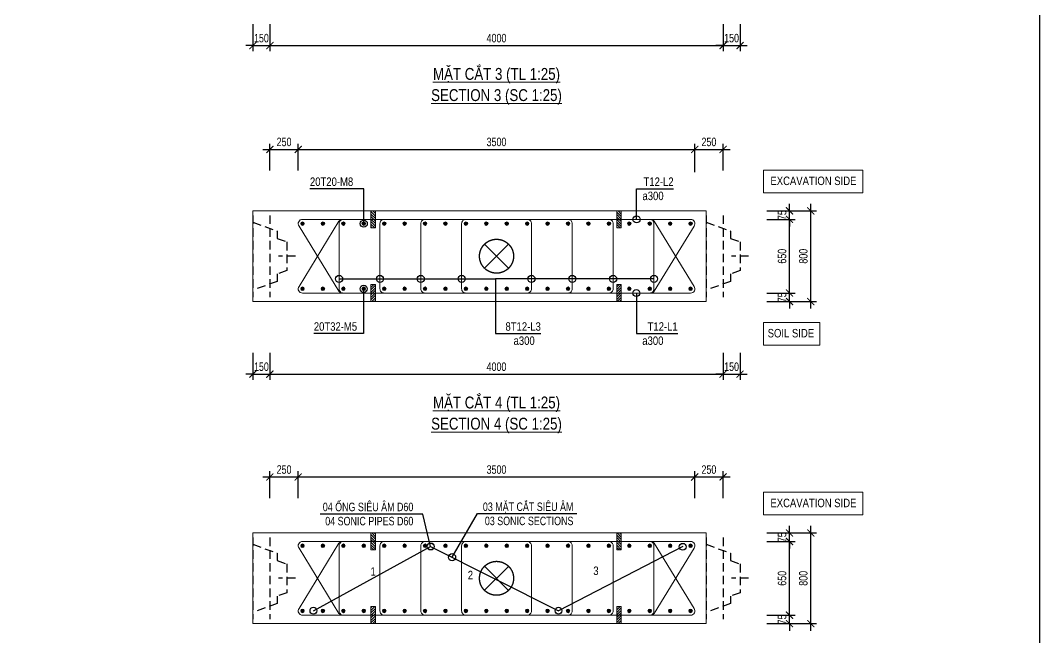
# Model space of a CAD drawing. Header units: millimetres. Extents: x 2746337 to 7547699, y -363432 to 15720.
# Drawn here: x 3213907 to 3249893, y -148092 to -126311 of the extents above; entities that cross this region are included whole.
import ezdxf
from ezdxf.enums import TextEntityAlignment as Align

# ---------------------------------------------------------------- set-up
doc = ezdxf.new("R2010")
doc.units = ezdxf.units.MM
doc.header["$LTSCALE"] = 1200
doc.header["$PDMODE"] = 3
doc.linetypes.add('CENTER', pattern=[2, 1.25, -0.25, 0.25, -0.25])
doc.linetypes.add('HIDDEN', pattern=[0.375, 0.25, -0.125])
for name, color, linetype, lineweight in [('5', 5, 'Continuous', 13), ('BOUND', 3, 'Continuous', 20), ('CWS', 8, 'HIDDEN', 9), ('ENOTE', 2, 'Continuous', 15), ('GRID', 74, 'CENTER', 15), ('K-THUOC', 1, 'Continuous', 18), ('LEADER', 8, 'Continuous', 9), ('MCT', 6, 'Continuous', 20), ('PIPE60', 1, 'Continuous', 25), ('TEXTEN', 3, 'Continuous', 13), ('TEXTMA', 2, 'Continuous', 13), ('TEXTVN', 2, 'Continuous', 20), ('TIE', 4, 'Continuous', 13)]:
    doc.layers.add(name, color=color, linetype=linetype, lineweight=lineweight)
for name, color, linetype in [('CDC.04.HIDDEN', 8, 'HIDDEN'), ('MCSA', 5, 'HIDDEN'), ('MIE', 5, 'HIDDEN')]:
    doc.layers.add(name, color=color, linetype=linetype)
doc.styles.add('DB_Arial', font='arial.ttf', dxfattribs={"width": 0.8})
doc.styles.add('SMTEXT', font='arial.ttf', dxfattribs={"width": 0.75})
doc.dimstyles.new('BSV25', dxfattribs={"dimtxt": 300, "dimasz": 250, "dimexe": 200, "dimexo": 0, "dimgap": 108, "dimtad": 1, "dimdec": 0, "dimlfac": 0.25, "dimdsep": 46, "dimtxsty": 'SMTEXT', "dimblk": 'ARCHTICK', "dimcen": 100, "dimdle": 250, "dimclrd": 256, "dimclre": 256, "dimclrt": 2, "dimadec": 0, "dimazin": 0, "dimtfac": 1, "dimtdec": 0, "dimtix": 1, "dimtmove": 2, "dimatfit": 3, "dimfxl": 800, "dimfxlon": 1, "dimtolj": 1, "dimtzin": 0, "dimarcsym": 0})

# ---------------------------------------------------------------- blocks, each defined once
blk = doc.blocks.new('_ArchTick')
at = {"color": 0, "linetype": 'ByBlock', "const_width": 0.15}
blk.add_lwpolyline([(-0.5, -0.5), (0.5, 0.5)], dxfattribs=at)
blk = doc.blocks.new('*D2034')
at = {"layer": 'Defpoints', "color": 0, "transparency": 16777216}
for p in [(3222117, -126449), (3222717, -126449), (3222717, -127199)]:
    blk.add_point(p, dxfattribs=at)
at = {"layer": 'K-THUOC', "lineweight": -2, "transparency": 16777216}
for p, q in [((3222117, -126449), (3222117, -127399)), ((3222717, -126449), (3222717, -127399)), ((3222117, -127199), (3221867, -127199)), ((3222117, -127199), (3222717, -127199)), ((3222717, -127199), (3222967, -127199))]:
    blk.add_line(p, q, dxfattribs=at)
at = {"layer": 'K-THUOC', "lineweight": -2, "transparency": 16777216, "xscale": 250, "yscale": 250, "zscale": 250}
blk.add_blockref('_ArchTick', (3222117, -127199), dxfattribs=at)
at = {"layer": 'K-THUOC', "lineweight": -2, "transparency": 16777216, "xscale": 250, "yscale": 250, "zscale": 250, "rotation": 180}
blk.add_blockref('_ArchTick', (3222717, -127199), dxfattribs=at)
at = {"layer": 'K-THUOC', "color": 2, "transparency": 16777216, "insert": (3222417, -126938), "char_height": 300, "attachment_point": 5, "style": 'SMTEXT'}
blk.add_mtext('\\A1;150', dxfattribs=at)
blk = doc.blocks.new('*D2035')
at = {"layer": 'Defpoints', "color": 0, "transparency": 16777216}
for p in [(3238717, -126449), (3239317, -126449), (3239317, -127199)]:
    blk.add_point(p, dxfattribs=at)
at = {"layer": 'K-THUOC', "lineweight": -2, "transparency": 16777216}
for p, q in [((3238717, -126449), (3238717, -127399)), ((3239317, -126449), (3239317, -127399)), ((3238717, -127199), (3238467, -127199)), ((3238717, -127199), (3239317, -127199)), ((3239317, -127199), (3239567, -127199))]:
    blk.add_line(p, q, dxfattribs=at)
at = {"layer": 'K-THUOC', "lineweight": -2, "transparency": 16777216, "xscale": 250, "yscale": 250, "zscale": 250}
blk.add_blockref('_ArchTick', (3238717, -127199), dxfattribs=at)
at = {"layer": 'K-THUOC', "lineweight": -2, "transparency": 16777216, "xscale": 250, "yscale": 250, "zscale": 250, "rotation": 180}
blk.add_blockref('_ArchTick', (3239317, -127199), dxfattribs=at)
at = {"layer": 'K-THUOC', "color": 2, "transparency": 16777216, "insert": (3239017, -126938), "char_height": 300, "attachment_point": 5, "style": 'SMTEXT'}
blk.add_mtext('\\A1;150', dxfattribs=at)
blk = doc.blocks.new('*D2038')
at = {"layer": 'Defpoints', "color": 0, "transparency": 16777216}
for p in [(3222717, -126449), (3238717, -126449), (3238717, -127199)]:
    blk.add_point(p, dxfattribs=at)
at = {"layer": 'K-THUOC', "lineweight": -2, "transparency": 16777216}
for p, q in [((3222717, -126449), (3222717, -127399)), ((3238717, -126449), (3238717, -127399)), ((3222467, -127199), (3238967, -127199))]:
    blk.add_line(p, q, dxfattribs=at)
at = {"layer": 'K-THUOC', "lineweight": -2, "transparency": 16777216, "xscale": 250, "yscale": 250, "zscale": 250, "rotation": 180}
blk.add_blockref('_ArchTick', (3222717, -127199), dxfattribs=at)
at = {"layer": 'K-THUOC', "lineweight": -2, "transparency": 16777216, "xscale": 250, "yscale": 250, "zscale": 250}
blk.add_blockref('_ArchTick', (3238717, -127199), dxfattribs=at)
at = {"layer": 'K-THUOC', "color": 2, "transparency": 16777216, "insert": (3230717, -126938), "char_height": 300, "attachment_point": 5, "style": 'SMTEXT'}
blk.add_mtext('\\A1;4000', dxfattribs=at)
blk = doc.blocks.new('cws800')
at = {"layer": 'CDC.04.HIDDEN'}
for p, q in [((-600, 1440), (-600, -1440)), ((0, 1440), (0, -1440))]:
    blk.add_line(p, q, dxfattribs=at)
for points in [[(0, 1200), (-860, 888), (-860, 627), (-1200, 507), (-1200, -507), (-860, -627), (-860, -888), (0, -1200)], [(-1500, 0), (-900, 0)]]:
    blk.add_lwpolyline(points, dxfattribs=at)
blk = doc.blocks.new('*D2040')
at = {"layer": 'Defpoints', "color": 0, "transparency": 16777216}
for p in [(3240313, -133033), (3241813, -133033), (3240313, -136233)]:
    blk.add_point(p, dxfattribs=at)
at = {"layer": 'K-THUOC', "lineweight": -2, "transparency": 16777216}
for p, q in [((3241813, -136483), (3241813, -132783)), ((3241013, -133033), (3242013, -133033)), ((3241013, -136233), (3242013, -136233))]:
    blk.add_line(p, q, dxfattribs=at)
at = {"layer": 'K-THUOC', "lineweight": -2, "transparency": 16777216, "xscale": 250, "yscale": 250, "zscale": 250}
for p, rotation in [((3241813, -133033), 90), ((3241813, -136233), 270)]:
    blk.add_blockref('_ArchTick', p, dxfattribs=dict(at, rotation=rotation))
at = {"layer": 'K-THUOC', "color": 2, "transparency": 16777216, "insert": (3241551, -134633), "char_height": 300, "attachment_point": 5, "rotation": 90, "style": 'SMTEXT'}
blk.add_mtext('\\A1;800', dxfattribs=at)
blk = doc.blocks.new('*D2041')
at = {"layer": 'Defpoints', "color": 0, "transparency": 16777216}
for p in [(3240313, -135933), (3241063, -135933), (3239955, -136233)]:
    blk.add_point(p, dxfattribs=at)
at = {"layer": 'K-THUOC', "lineweight": -2, "transparency": 16777216}
for p, q in [((3240313, -135933), (3241263, -135933)), ((3241063, -135933), (3241063, -135683)), ((3241063, -136233), (3241063, -135933)), ((3240263, -136233), (3241263, -136233)), ((3241063, -136233), (3241063, -136483))]:
    blk.add_line(p, q, dxfattribs=at)
at = {"layer": 'K-THUOC', "lineweight": -2, "transparency": 16777216, "xscale": 250, "yscale": 250, "zscale": 250}
for p, rotation in [((3241063, -135933), 270), ((3241063, -136233), 90)]:
    blk.add_blockref('_ArchTick', p, dxfattribs=dict(at, rotation=rotation))
at = {"layer": 'K-THUOC', "color": 2, "transparency": 16777216, "insert": (3240802, -136083), "char_height": 300, "attachment_point": 5, "rotation": 90, "style": 'SMTEXT'}
blk.add_mtext('\\A1;75', dxfattribs=at)
blk = doc.blocks.new('*D2042')
at = {"layer": 'Defpoints', "color": 0, "transparency": 16777216}
for p in [(3239955, -133333), (3241063, -133333), (3239955, -135933)]:
    blk.add_point(p, dxfattribs=at)
at = {"layer": 'K-THUOC', "lineweight": -2, "transparency": 16777216}
for p, q in [((3241063, -136183), (3241063, -133083)), ((3240263, -133333), (3241263, -133333)), ((3240263, -135933), (3241263, -135933))]:
    blk.add_line(p, q, dxfattribs=at)
at = {"layer": 'K-THUOC', "lineweight": -2, "transparency": 16777216, "xscale": 250, "yscale": 250, "zscale": 250}
for p, rotation in [((3241063, -133333), 90), ((3241063, -135933), 270)]:
    blk.add_blockref('_ArchTick', p, dxfattribs=dict(at, rotation=rotation))
at = {"layer": 'K-THUOC', "color": 2, "transparency": 16777216, "insert": (3240801, -134633), "char_height": 300, "attachment_point": 5, "rotation": 90, "style": 'SMTEXT'}
blk.add_mtext('\\A1;650', dxfattribs=at)
blk = doc.blocks.new('*D2043')
at = {"layer": 'Defpoints', "color": 0, "transparency": 16777216}
for p in [(3239955, -133033), (3241063, -133033), (3239955, -133333)]:
    blk.add_point(p, dxfattribs=at)
at = {"layer": 'K-THUOC', "lineweight": -2, "transparency": 16777216}
for p, q in [((3241063, -133033), (3241063, -132783)), ((3240263, -133033), (3241263, -133033)), ((3241063, -133333), (3241063, -133033)), ((3240263, -133333), (3241263, -133333)), ((3241063, -133333), (3241063, -133583))]:
    blk.add_line(p, q, dxfattribs=at)
at = {"layer": 'K-THUOC', "lineweight": -2, "transparency": 16777216, "xscale": 250, "yscale": 250, "zscale": 250}
for p, rotation in [((3241063, -133033), 270), ((3241063, -133333), 90)]:
    blk.add_blockref('_ArchTick', p, dxfattribs=dict(at, rotation=rotation))
at = {"layer": 'K-THUOC', "color": 2, "transparency": 16777216, "insert": (3240802, -133183), "char_height": 300, "attachment_point": 5, "rotation": 90, "style": 'SMTEXT'}
blk.add_mtext('\\A1;75', dxfattribs=at)
blk = doc.blocks.new('*D2044')
at = {"layer": 'Defpoints', "color": 0, "transparency": 16777216}
for p in [(3222117, -138045), (3222717, -138045), (3222717, -138795)]:
    blk.add_point(p, dxfattribs=at)
at = {"layer": 'K-THUOC', "lineweight": -2, "transparency": 16777216}
for p, q in [((3222117, -138045), (3222117, -138995)), ((3222717, -138045), (3222717, -138995)), ((3222117, -138795), (3221867, -138795)), ((3222117, -138795), (3222717, -138795)), ((3222717, -138795), (3222967, -138795))]:
    blk.add_line(p, q, dxfattribs=at)
at = {"layer": 'K-THUOC', "lineweight": -2, "transparency": 16777216, "xscale": 250, "yscale": 250, "zscale": 250}
blk.add_blockref('_ArchTick', (3222117, -138795), dxfattribs=at)
at = {"layer": 'K-THUOC', "lineweight": -2, "transparency": 16777216, "xscale": 250, "yscale": 250, "zscale": 250, "rotation": 180}
blk.add_blockref('_ArchTick', (3222717, -138795), dxfattribs=at)
at = {"layer": 'K-THUOC', "color": 2, "transparency": 16777216, "insert": (3222417, -138534), "char_height": 300, "attachment_point": 5, "style": 'SMTEXT'}
blk.add_mtext('\\A1;150', dxfattribs=at)
blk = doc.blocks.new('*D2045')
at = {"layer": 'Defpoints', "color": 0, "transparency": 16777216}
for p in [(3238717, -138045), (3239317, -138045), (3239317, -138795)]:
    blk.add_point(p, dxfattribs=at)
at = {"layer": 'K-THUOC', "lineweight": -2, "transparency": 16777216}
for p, q in [((3238717, -138045), (3238717, -138995)), ((3239317, -138045), (3239317, -138995)), ((3238717, -138795), (3238467, -138795)), ((3238717, -138795), (3239317, -138795)), ((3239317, -138795), (3239567, -138795))]:
    blk.add_line(p, q, dxfattribs=at)
at = {"layer": 'K-THUOC', "lineweight": -2, "transparency": 16777216, "xscale": 250, "yscale": 250, "zscale": 250}
blk.add_blockref('_ArchTick', (3238717, -138795), dxfattribs=at)
at = {"layer": 'K-THUOC', "lineweight": -2, "transparency": 16777216, "xscale": 250, "yscale": 250, "zscale": 250, "rotation": 180}
blk.add_blockref('_ArchTick', (3239317, -138795), dxfattribs=at)
at = {"layer": 'K-THUOC', "color": 2, "transparency": 16777216, "insert": (3239017, -138534), "char_height": 300, "attachment_point": 5, "style": 'SMTEXT'}
blk.add_mtext('\\A1;150', dxfattribs=at)
blk = doc.blocks.new('*D2046')
at = {"layer": 'Defpoints', "color": 0, "transparency": 16777216}
for p in [(3223717, -130862), (3222717, -131612), (3223717, -131612)]:
    blk.add_point(p, dxfattribs=at)
at = {"layer": 'K-THUOC', "lineweight": -2, "transparency": 16777216}
for p, q in [((3222467, -130862), (3223967, -130862)), ((3222717, -131612), (3222717, -130662)), ((3223717, -131612), (3223717, -130662))]:
    blk.add_line(p, q, dxfattribs=at)
at = {"layer": 'K-THUOC', "lineweight": -2, "transparency": 16777216, "xscale": 250, "yscale": 250, "zscale": 250, "rotation": 180}
blk.add_blockref('_ArchTick', (3222717, -130862), dxfattribs=at)
at = {"layer": 'K-THUOC', "lineweight": -2, "transparency": 16777216, "xscale": 250, "yscale": 250, "zscale": 250}
blk.add_blockref('_ArchTick', (3223717, -130862), dxfattribs=at)
at = {"layer": 'K-THUOC', "color": 2, "transparency": 16777216, "insert": (3223217, -130601), "char_height": 300, "attachment_point": 5, "style": 'SMTEXT'}
blk.add_mtext('\\A1;250', dxfattribs=at)
blk = doc.blocks.new('*D2047')
at = {"layer": 'Defpoints', "color": 0, "transparency": 16777216}
for p in [(3237716, -130862), (3223717, -131612), (3237716, -131975)]:
    blk.add_point(p, dxfattribs=at)
at = {"layer": 'K-THUOC', "lineweight": -2, "transparency": 16777216}
for p, q in [((3223467, -130862), (3237966, -130862)), ((3223717, -131612), (3223717, -130662)), ((3237716, -131662), (3237716, -130662))]:
    blk.add_line(p, q, dxfattribs=at)
at = {"layer": 'K-THUOC', "lineweight": -2, "transparency": 16777216, "xscale": 250, "yscale": 250, "zscale": 250, "rotation": 180}
blk.add_blockref('_ArchTick', (3223717, -130862), dxfattribs=at)
at = {"layer": 'K-THUOC', "lineweight": -2, "transparency": 16777216, "xscale": 250, "yscale": 250, "zscale": 250}
blk.add_blockref('_ArchTick', (3237716, -130862), dxfattribs=at)
at = {"layer": 'K-THUOC', "color": 2, "transparency": 16777216, "insert": (3230717, -130601), "char_height": 300, "attachment_point": 5, "style": 'SMTEXT'}
blk.add_mtext('\\A1;3500', dxfattribs=at)
blk = doc.blocks.new('*D2048')
at = {"layer": 'Defpoints', "color": 0, "transparency": 16777216}
for p in [(3222717, -138045), (3238717, -138045), (3238717, -138795)]:
    blk.add_point(p, dxfattribs=at)
at = {"layer": 'K-THUOC', "lineweight": -2, "transparency": 16777216}
for p, q in [((3222717, -138045), (3222717, -138995)), ((3238717, -138045), (3238717, -138995)), ((3222467, -138795), (3238967, -138795))]:
    blk.add_line(p, q, dxfattribs=at)
at = {"layer": 'K-THUOC', "lineweight": -2, "transparency": 16777216, "xscale": 250, "yscale": 250, "zscale": 250, "rotation": 180}
blk.add_blockref('_ArchTick', (3222717, -138795), dxfattribs=at)
at = {"layer": 'K-THUOC', "lineweight": -2, "transparency": 16777216, "xscale": 250, "yscale": 250, "zscale": 250}
blk.add_blockref('_ArchTick', (3238717, -138795), dxfattribs=at)
at = {"layer": 'K-THUOC', "color": 2, "transparency": 16777216, "insert": (3230717, -138534), "char_height": 300, "attachment_point": 5, "style": 'SMTEXT'}
blk.add_mtext('\\A1;4000', dxfattribs=at)
blk = doc.blocks.new('*D2049')
at = {"layer": 'Defpoints', "color": 0, "transparency": 16777216}
for p in [(3238717, -130862), (3237716, -131612), (3238717, -131612)]:
    blk.add_point(p, dxfattribs=at)
at = {"layer": 'K-THUOC', "lineweight": -2, "transparency": 16777216}
for p, q in [((3237466, -130862), (3238967, -130862)), ((3237716, -131612), (3237716, -130662)), ((3238717, -131612), (3238717, -130662))]:
    blk.add_line(p, q, dxfattribs=at)
at = {"layer": 'K-THUOC', "lineweight": -2, "transparency": 16777216, "xscale": 250, "yscale": 250, "zscale": 250, "rotation": 180}
blk.add_blockref('_ArchTick', (3237716, -130862), dxfattribs=at)
at = {"layer": 'K-THUOC', "lineweight": -2, "transparency": 16777216, "xscale": 250, "yscale": 250, "zscale": 250}
blk.add_blockref('_ArchTick', (3238717, -130862), dxfattribs=at)
at = {"layer": 'K-THUOC', "color": 2, "transparency": 16777216, "insert": (3238217, -130601), "char_height": 300, "attachment_point": 5, "style": 'SMTEXT'}
blk.add_mtext('\\A1;250', dxfattribs=at)
blk = doc.blocks.new('mct1')
at = {"lineweight": 9}
h = blk.add_hatch(color=256, dxfattribs=at)
h.dxf.hatch_style = 1
h.paths.add_polyline_path([(-16, 0, 1), (16, 0, 1)])
blk.add_circle((0, 0), 16, dxfattribs=at)
blk = doc.blocks.new('tremie')
at = {"layer": 'MIE', "color": 74, "ltscale": 1000}
for p, q in [((424, -424), (-424, 424)), ((424, 424), (-424, -424))]:
    blk.add_line(p, q, dxfattribs=at)
at = {"layer": 'MIE', "ltscale": 500}
blk.add_circle((0, 0), 600, dxfattribs=at)
blk = doc.blocks.new('sp')
at = {"layer": '5', "lineweight": 20}
h = blk.add_hatch(dxfattribs=at)
h.set_pattern_fill('ANSI31', color=256, scale=500)
h.set_pattern_definition([(45, (0, 0), (-44.194, 44.194), [])])
h.paths.add_polyline_path([(80, 300), (-80, 300), (-80, -300), (80, -300)])
blk.add_lwpolyline([(-80, -300), (80, -300), (80, 300), (-80, 300)], close=True, dxfattribs=at)
blk = doc.blocks.new('*D2059')
at = {"layer": 'Defpoints', "color": 0, "transparency": 16777216}
for p in [(3240313, -144400), (3241813, -144400), (3240313, -147600)]:
    blk.add_point(p, dxfattribs=at)
at = {"layer": 'K-THUOC', "lineweight": -2, "transparency": 16777216}
for p, q in [((3241813, -147850), (3241813, -144150)), ((3241013, -144400), (3242013, -144400)), ((3241013, -147600), (3242013, -147600))]:
    blk.add_line(p, q, dxfattribs=at)
at = {"layer": 'K-THUOC', "lineweight": -2, "transparency": 16777216, "xscale": 250, "yscale": 250, "zscale": 250}
for p, rotation in [((3241813, -144400), 90), ((3241813, -147600), 270)]:
    blk.add_blockref('_ArchTick', p, dxfattribs=dict(at, rotation=rotation))
at = {"layer": 'K-THUOC', "color": 2, "transparency": 16777216, "insert": (3241551, -146000), "char_height": 300, "attachment_point": 5, "rotation": 90, "style": 'SMTEXT'}
blk.add_mtext('\\A1;800', dxfattribs=at)
blk = doc.blocks.new('*D2060')
at = {"layer": 'Defpoints', "color": 0, "transparency": 16777216}
for p in [(3240313, -147300), (3241063, -147300), (3239955, -147600)]:
    blk.add_point(p, dxfattribs=at)
at = {"layer": 'K-THUOC', "lineweight": -2, "transparency": 16777216}
for p, q in [((3241063, -147300), (3241063, -147050)), ((3240313, -147300), (3241263, -147300)), ((3241063, -147600), (3241063, -147300)), ((3240263, -147600), (3241263, -147600)), ((3241063, -147600), (3241063, -147850))]:
    blk.add_line(p, q, dxfattribs=at)
at = {"layer": 'K-THUOC', "lineweight": -2, "transparency": 16777216, "xscale": 250, "yscale": 250, "zscale": 250}
for p, rotation in [((3241063, -147300), 270), ((3241063, -147600), 90)]:
    blk.add_blockref('_ArchTick', p, dxfattribs=dict(at, rotation=rotation))
at = {"layer": 'K-THUOC', "color": 2, "transparency": 16777216, "insert": (3240802, -147450), "char_height": 300, "attachment_point": 5, "rotation": 90, "style": 'SMTEXT'}
blk.add_mtext('\\A1;75', dxfattribs=at)
blk = doc.blocks.new('*D2061')
at = {"layer": 'Defpoints', "color": 0, "transparency": 16777216}
for p in [(3239955, -144700), (3241063, -144700), (3239955, -147300)]:
    blk.add_point(p, dxfattribs=at)
at = {"layer": 'K-THUOC', "lineweight": -2, "transparency": 16777216}
for p, q in [((3241063, -147550), (3241063, -144450)), ((3240263, -144700), (3241263, -144700)), ((3240263, -147300), (3241263, -147300))]:
    blk.add_line(p, q, dxfattribs=at)
at = {"layer": 'K-THUOC', "lineweight": -2, "transparency": 16777216, "xscale": 250, "yscale": 250, "zscale": 250}
for p, rotation in [((3241063, -144700), 90), ((3241063, -147300), 270)]:
    blk.add_blockref('_ArchTick', p, dxfattribs=dict(at, rotation=rotation))
at = {"layer": 'K-THUOC', "color": 2, "transparency": 16777216, "insert": (3240801, -146000), "char_height": 300, "attachment_point": 5, "rotation": 90, "style": 'SMTEXT'}
blk.add_mtext('\\A1;650', dxfattribs=at)
blk = doc.blocks.new('*D2062')
at = {"layer": 'Defpoints', "color": 0, "transparency": 16777216}
for p in [(3239955, -144400), (3241063, -144400), (3239955, -144700)]:
    blk.add_point(p, dxfattribs=at)
at = {"layer": 'K-THUOC', "lineweight": -2, "transparency": 16777216}
for p, q in [((3241063, -144400), (3241063, -144150)), ((3240263, -144400), (3241263, -144400)), ((3241063, -144700), (3241063, -144400)), ((3240263, -144700), (3241263, -144700)), ((3241063, -144700), (3241063, -144950))]:
    blk.add_line(p, q, dxfattribs=at)
at = {"layer": 'K-THUOC', "lineweight": -2, "transparency": 16777216, "xscale": 250, "yscale": 250, "zscale": 250}
for p, rotation in [((3241063, -144400), 270), ((3241063, -144700), 90)]:
    blk.add_blockref('_ArchTick', p, dxfattribs=dict(at, rotation=rotation))
at = {"layer": 'K-THUOC', "color": 2, "transparency": 16777216, "insert": (3240802, -144550), "char_height": 300, "attachment_point": 5, "rotation": 90, "style": 'SMTEXT'}
blk.add_mtext('\\A1;75', dxfattribs=at)
blk = doc.blocks.new('*D2065')
at = {"layer": 'Defpoints', "color": 0, "transparency": 16777216}
for p in [(3223717, -142424), (3222717, -143174), (3223717, -143174)]:
    blk.add_point(p, dxfattribs=at)
at = {"layer": 'K-THUOC', "lineweight": -2, "transparency": 16777216}
for p, q in [((3222467, -142424), (3223967, -142424)), ((3222717, -143174), (3222717, -142224)), ((3223717, -143174), (3223717, -142224))]:
    blk.add_line(p, q, dxfattribs=at)
at = {"layer": 'K-THUOC', "lineweight": -2, "transparency": 16777216, "xscale": 250, "yscale": 250, "zscale": 250, "rotation": 180}
blk.add_blockref('_ArchTick', (3222717, -142424), dxfattribs=at)
at = {"layer": 'K-THUOC', "lineweight": -2, "transparency": 16777216, "xscale": 250, "yscale": 250, "zscale": 250}
blk.add_blockref('_ArchTick', (3223717, -142424), dxfattribs=at)
at = {"layer": 'K-THUOC', "color": 2, "transparency": 16777216, "insert": (3223217, -142163), "char_height": 300, "attachment_point": 5, "style": 'SMTEXT'}
blk.add_mtext('\\A1;250', dxfattribs=at)
blk = doc.blocks.new('*D2066')
at = {"layer": 'Defpoints', "color": 0, "transparency": 16777216}
for p in [(3237716, -142424), (3223717, -143174), (3237716, -143174)]:
    blk.add_point(p, dxfattribs=at)
at = {"layer": 'K-THUOC', "lineweight": -2, "transparency": 16777216}
for p, q in [((3223467, -142424), (3237966, -142424)), ((3223717, -143174), (3223717, -142224)), ((3237716, -143174), (3237716, -142224))]:
    blk.add_line(p, q, dxfattribs=at)
at = {"layer": 'K-THUOC', "lineweight": -2, "transparency": 16777216, "xscale": 250, "yscale": 250, "zscale": 250, "rotation": 180}
blk.add_blockref('_ArchTick', (3223717, -142424), dxfattribs=at)
at = {"layer": 'K-THUOC', "lineweight": -2, "transparency": 16777216, "xscale": 250, "yscale": 250, "zscale": 250}
blk.add_blockref('_ArchTick', (3237716, -142424), dxfattribs=at)
at = {"layer": 'K-THUOC', "color": 2, "transparency": 16777216, "insert": (3230717, -142163), "char_height": 300, "attachment_point": 5, "style": 'SMTEXT'}
blk.add_mtext('\\A1;3500', dxfattribs=at)
blk = doc.blocks.new('*D2068')
at = {"layer": 'Defpoints', "color": 0, "transparency": 16777216}
for p in [(3238717, -142424), (3237716, -143174), (3238717, -143174)]:
    blk.add_point(p, dxfattribs=at)
at = {"layer": 'K-THUOC', "lineweight": -2, "transparency": 16777216}
for p, q in [((3237466, -142424), (3238967, -142424)), ((3237716, -143174), (3237716, -142224)), ((3238717, -143174), (3238717, -142224))]:
    blk.add_line(p, q, dxfattribs=at)
at = {"layer": 'K-THUOC', "lineweight": -2, "transparency": 16777216, "xscale": 250, "yscale": 250, "zscale": 250, "rotation": 180}
blk.add_blockref('_ArchTick', (3237716, -142424), dxfattribs=at)
at = {"layer": 'K-THUOC', "lineweight": -2, "transparency": 16777216, "xscale": 250, "yscale": 250, "zscale": 250}
blk.add_blockref('_ArchTick', (3238717, -142424), dxfattribs=at)
at = {"layer": 'K-THUOC', "color": 2, "transparency": 16777216, "insert": (3238217, -142163), "char_height": 300, "attachment_point": 5, "style": 'SMTEXT'}
blk.add_mtext('\\A1;250', dxfattribs=at)

msp = doc.modelspace()

# ---------------------------------------------------------------- linework, layer by layer
msp.add_lwpolyline([(3156375.6, -88114), (3249892.9, -88114), (3249892.9, -165266.4), (3156375.6, -165266.4)], close=True)
at = {"layer": 'BOUND'}
for points in [[(3222117.4, -136232.9), (3238117.4, -136232.9), (3238117.4, -133032.9), (3222117.4, -133032.9)], [(3222117.4, -147600.1), (3238117.4, -147600.1), (3238117.4, -144400.1), (3222117.4, -144400.1)]]:
    msp.add_lwpolyline(points, close=True, dxfattribs=at)
at = {"layer": 'ENOTE'}
for points in [[(3240149.4, -131590.3), (3243649.4, -131590.3), (3243649.4, -132390.3), (3240149.4, -132390.3)], [(3240138.8, -136966.9), (3242138.8, -136966.9), (3242138.8, -137766.9), (3240138.8, -137766.9)], [(3240149.4, -142957.6), (3243649.4, -142957.6), (3243649.4, -143757.6), (3240149.4, -143757.6)]]:
    msp.add_lwpolyline(points, close=True, dxfattribs=at)
at = {"layer": 'MCSA', "color": 5, "ltscale": 1000}
for points in [[(3224252.6, -147142.2), (3228392, -144873.8), (3232905.8, -147142.2)], [(3237294.6, -144873.8), (3232905.8, -147142.2)]]:
    msp.add_lwpolyline(points, dxfattribs=at)
at = {"layer": 'PIPE60'}
for centre in [(3228392, -144873.8), (3237292.2, -144886.4), (3224252.6, -147142.2), (3232905.8, -147142.2)]:
    msp.add_circle(centre, 120, dxfattribs=at)
at = {"layer": 'TIE', "lineweight": 20}
for points in [[(3225279.1, -133332.9, 0.244599), (3225156.3, -133396.8), (3223744.5, -135696.8, 0.6069433), (3223867.4, -135932.9), (3237569.9, -135932.9, 0.6069433), (3237692.7, -135696.8), (3236281, -133396.8, 0.244599), (3236158.1, -133332.9), (3232979.6, -133332.9)], [(3232979.6, -135932.9), (3236158.1, -135932.9, 0.244599), (3236281, -135869), (3237692.7, -133569, 0.6069433), (3237569.9, -133332.9), (3223867.4, -133332.9, 0.6069433), (3223744.5, -133569), (3225156.3, -135869, 0.244599), (3225279.1, -135932.9)], [(3225279.1, -144700.1, 0.244599), (3225156.3, -144764), (3223744.5, -147064, 0.6069433), (3223867.4, -147300.1), (3237569.9, -147300.1, 0.6069433), (3237692.7, -147064), (3236281, -144764, 0.244599), (3236158.1, -144700.1), (3232979.6, -144700.1)], [(3232979.6, -147300.1), (3236158.1, -147300.1, 0.244599), (3236281, -147236.2), (3237692.7, -144936.2, 0.6069433), (3237569.9, -144700.1), (3223867.4, -144700.1, 0.6069433), (3223744.5, -144936.2), (3225156.3, -147236.2, 0.244599), (3225279.1, -147300.1)]]:
    msp.add_lwpolyline(points, format="xyb", dxfattribs=at)
at = {"layer": 'TIE'}
for points in [[(3225759.7, -135932.9), (3225309.7, -135932.9, -0.4142136), (3225159.7, -135782.9), (3225159.7, -133482.9, -0.4142136), (3225309.7, -133332.9), (3225759.7, -133332.9)], [(3227202.1, -135932.9), (3226752.1, -135932.9, -0.4142136), (3226602.1, -135782.9), (3226602.1, -133482.9, -0.4142136), (3226752.1, -133332.9), (3227202.1, -133332.9)], [(3228644.5, -135932.9), (3228194.5, -135932.9, -0.4142136), (3228044.5, -135782.9), (3228044.5, -133482.9, -0.4142136), (3228194.5, -133332.9), (3228644.5, -133332.9)], [(3230086.9, -135932.9), (3229636.9, -135932.9, -0.4142136), (3229486.9, -135782.9), (3229486.9, -133482.9, -0.4142136), (3229636.9, -133332.9), (3230086.9, -133332.9)], [(3231350.4, -135932.9), (3231800.4, -135932.9, 0.4142136), (3231950.4, -135782.9), (3231950.4, -133482.9, 0.4142136), (3231800.4, -133332.9), (3231350.4, -133332.9)], [(3232792.8, -135932.9), (3233242.8, -135932.9, 0.4142136), (3233392.8, -135782.9), (3233392.8, -133482.9, 0.4142136), (3233242.8, -133332.9), (3232792.8, -133332.9)], [(3234685.2, -135932.9, 0.4142136), (3234835.2, -135782.9), (3234835.2, -133482.9, 0.4142136), (3234685.2, -133332.9)], [(3236127.5, -135932.9, 0.4142136), (3236277.5, -135782.9), (3236277.5, -133482.9, 0.4142136), (3236127.5, -133332.9)], [(3225759.7, -147300.1), (3225309.7, -147300.1, -0.4142136), (3225159.7, -147150.1), (3225159.7, -144850.1, -0.4142136), (3225309.7, -144700.1), (3225759.7, -144700.1)], [(3227202.1, -147300.1), (3226752.1, -147300.1, -0.4142136), (3226602.1, -147150.1), (3226602.1, -144850.1, -0.4142136), (3226752.1, -144700.1), (3227202.1, -144700.1)], [(3228644.5, -147300.1), (3228194.5, -147300.1, -0.4142136), (3228044.5, -147150.1), (3228044.5, -144850.1, -0.4142136), (3228194.5, -144700.1), (3228644.5, -144700.1)], [(3230086.9, -147300.1), (3229636.9, -147300.1, -0.4142136), (3229486.9, -147150.1), (3229486.9, -144850.1, -0.4142136), (3229636.9, -144700.1), (3230086.9, -144700.1)], [(3231350.4, -147300.1), (3231800.4, -147300.1, 0.4142136), (3231950.4, -147150.1), (3231950.4, -144850.1, 0.4142136), (3231800.4, -144700.1), (3231350.4, -144700.1)], [(3232792.8, -147300.1), (3233242.8, -147300.1, 0.4142136), (3233392.8, -147150.1), (3233392.8, -144850.1, 0.4142136), (3233242.8, -144700.1), (3232792.8, -144700.1)], [(3234235.2, -147300.1), (3234685.2, -147300.1, 0.4142136), (3234835.2, -147150.1), (3234835.2, -144850.1, 0.4142136), (3234685.2, -144700.1), (3234235.2, -144700.1)], [(3236127.5, -147300.1, 0.4142136), (3236277.5, -147150.1), (3236277.5, -144850.1, 0.4142136), (3236127.5, -144700.1)]]:
    msp.add_lwpolyline(points, format="xyb", dxfattribs=at)

# ---------------------------------------------------------------- block references
at = {"layer": 'CWS', "xscale": -1}
for p in [(3222117.4, -134632.9), (3238117.4, -134632.9), (3222117.4, -146000.1), (3238117.4, -146000.1)]:
    msp.add_blockref('cws800', p, dxfattribs=at)
at = {"layer": 'ENOTE', "xscale": -1}
for p in [(3226363.3, -133332.9), (3235041.8, -133332.9), (3226363.3, -144700.1), (3235041.8, -144700.1)]:
    msp.add_blockref('sp', p, dxfattribs=at)
at = {"layer": 'ENOTE', "rotation": 180}
for p in [(3226363.3, -135932.9), (3235041.8, -135932.9), (3226363.3, -147300.1), (3235041.8, -147300.1)]:
    msp.add_blockref('sp', p, dxfattribs=at)
at = {"layer": 'GRID', "rotation": 269.672406155841}
for p in [(3230718.6, -134632.9), (3230718.6, -146000.1)]:
    msp.add_blockref('tremie', p, dxfattribs=at)
at = {"layer": 'MCT', "xscale": -4, "yscale": 4, "zscale": 4, "rotation": 180}
for p in [(3223867.4, -133482.9), (3224588.6, -133482.9), (3225309.7, -133482.9), (3226030.9, -133482.9), (3226752.1, -133482.9), (3227473.3, -133482.9), (3228194.5, -133482.9), (3228915.7, -133482.9), (3229636.9, -133482.9), (3230358, -133482.9), (3231079.2, -133482.9), (3231800.4, -133482.9), (3232521.6, -133482.9), (3233242.8, -133482.9), (3233964, -133482.9), (3234685.2, -133482.9), (3235406.3, -133482.9), (3236127.5, -133482.9), (3236848.7, -133482.9), (3237569.9, -133482.9), (3223867.4, -144850.1), (3224588.6, -144850.1), (3225309.7, -144850.1), (3226030.9, -144850.1), (3226752.1, -144850.1), (3227473.3, -144850.1), (3228194.5, -144850.1), (3228915.7, -144850.1), (3229636.9, -144850.1), (3230358, -144850.1), (3231079.2, -144850.1), (3231800.4, -144850.1), (3232521.6, -144850.1), (3233242.8, -144850.1), (3233964, -144850.1), (3234685.2, -144850.1), (3235406.3, -144850.1), (3236127.5, -144850.1), (3236848.7, -144850.1), (3237569.9, -144850.1)]:
    msp.add_blockref('mct1', p, dxfattribs=at)
at = {"layer": 'MCT', "xscale": 4, "yscale": 4, "zscale": 4}
for p in [(3223867.4, -135782.9), (3224588.6, -135782.9), (3225309.7, -135782.9), (3226030.9, -135782.9), (3226752.1, -135782.9), (3227473.3, -135782.9), (3228194.5, -135782.9), (3228915.7, -135782.9), (3229636.9, -135782.9), (3230358, -135782.9), (3231079.2, -135782.9), (3231800.4, -135782.9), (3232521.6, -135782.9), (3233242.8, -135782.9), (3233964, -135782.9), (3234685.2, -135782.9), (3235406.3, -135782.9), (3236127.5, -135782.9), (3236848.7, -135782.9), (3237569.9, -135782.9), (3223867.4, -147150.1), (3224588.6, -147150.1), (3225309.7, -147150.1), (3226030.9, -147150.1), (3226752.1, -147150.1), (3227473.3, -147150.1), (3228194.5, -147150.1), (3228915.7, -147150.1), (3229636.9, -147150.1), (3230358, -147150.1), (3231079.2, -147150.1), (3231800.4, -147150.1), (3232521.6, -147150.1), (3233242.8, -147150.1), (3233964, -147150.1), (3234685.2, -147150.1), (3235406.3, -147150.1), (3236127.5, -147150.1), (3236848.7, -147150.1), (3237569.9, -147150.1)]:
    msp.add_blockref('mct1', p, dxfattribs=at)

# ---------------------------------------------------------------- texts
at = {"layer": 'TEXTEN', "style": 'DB_Arial', "width": 0.8}
for s, p in [('T12-L2', (3236970.5, -132152.9)), ('8T12-L3', (3232282.9, -137262.9)), ('T12-L1', (3237114.2, -137262.9)), ('a300', (3232066.2, -137762.9))]:
    msp.add_text(s, height=300, dxfattribs=at).set_placement(p, align=Align.RIGHT)
for p in [(3235871.1, -132652.9), (3235864.9, -137762.9)]:
    msp.add_text('a300', height=300, dxfattribs=at).set_placement(p)
at = {"layer": 'TEXTMA', "style": 'DB_Arial', "width": 0.8}
for s, p in [('20T20-M8', (3224130.9, -132152.9)), ('20T32-M5', (3224267.5, -137262.9))]:
    msp.add_text(s, height=300, dxfattribs=at).set_placement(p)
at = {"layer": 'TEXTVN', "style": 'DB_Arial', "width": 0.8}
for s, p in [('%%UMẶT CẮT 3 (TL 1:25)', (3230717.4, -128199.3)), ('%%USECTION 3 (SC 1:25)', (3230717.4, -128999.3)), ('%%UMẶT CẮT 4 (TL 1:25)', (3230717.4, -139794.7)), ('%%USECTION 4 (SC 1:25)', (3230717.4, -140594.7))]:
    msp.add_text(s, height=420, rotation=360, dxfattribs=at).set_placement(p, align=Align.MIDDLE)
for p in [(3240388.6, -132122), (3240388.6, -143489.3)]:
    msp.add_text('EXCAVATION SIDE', height=300, dxfattribs=at).set_placement(p)
msp.add_text('SOIL SIDE', height=300, dxfattribs=at).set_placement((3241930.9, -137498.6), align=Align.RIGHT)
at = {"layer": 'TEXTVN', "lineweight": 20, "style": 'SMTEXT', "width": 0.75}
for s, p in [('04 ỐNG SIÊU ÂM D60', (3227780.7, -143630.7)), ('03 MẶT CẮT SIÊU ÂM', (3233432.6, -143623.9)), ('04 SONIC PIPES D60', (3227780.7, -144130.7)), ('03 SONIC SECTIONS', (3233432.6, -144123.9))]:
    msp.add_text(s, height=300, dxfattribs=at).set_placement(p, align=Align.RIGHT)
at = {"layer": 'TEXTVN', "style": 'DB_Arial', "width": 0.8}
for s, p in [('1', (3226362.5, -145906.9)), ('2', (3229796, -146033.9)), ('3', (3234228.4, -145884.2))]:
    msp.add_text(s, height=300, rotation=360, dxfattribs=at).set_placement(p, align=Align.CENTER)

# ---------------------------------------------------------------- dimensions: what is measured, and where the dimension line sits
at = {"layer": 'K-THUOC'}
for base, p1, p2, picture, middle in [((3222717.4, -127199.3), (3222117.4, -126449.3), (3222717.4, -126449.3), '*D2034', (3222417.4, -126938.2)), ((3238717.4, -127199.3), (3222717.4, -126449.3), (3238717.4, -126449.3), '*D2038', (3230717.4, -126938.2)), ((3239317.4, -127199.3), (3238717.4, -126449.3), (3239317.4, -126449.3), '*D2035', (3239017.4, -126938.2)), ((3223717.4, -130862), (3222717.4, -131612), (3223717.4, -131612), '*D2046', (3223217.4, -130600.8)), ((3237715.9, -130862), (3223717.4, -131612), (3237715.9, -131975), '*D2047', (3230716.6, -130600.7)), ((3238717.4, -130862), (3237715.9, -131612), (3238717.4, -131612), '*D2049', (3238216.6, -130600.8)), ((3222717.4, -138794.7), (3222117.4, -138044.7), (3222717.4, -138044.7), '*D2044', (3222417.4, -138533.6)), ((3238717.4, -138794.7), (3222717.4, -138044.7), (3238717.4, -138044.7), '*D2048', (3230717.4, -138533.6)), ((3239317.4, -138794.7), (3238717.4, -138044.7), (3239317.4, -138044.7), '*D2045', (3239017.4, -138533.6)), ((3223717.4, -142424.1), (3222717.4, -143174.1), (3223717.4, -143174.1), '*D2065', (3223217.4, -142162.9)), ((3237715.9, -142424.1), (3223717.4, -143174.1), (3237715.9, -143174.1), '*D2066', (3230716.6, -142162.8)), ((3238717.4, -142424.1), (3237715.9, -143174.1), (3238717.4, -143174.1), '*D2068', (3238216.6, -142162.9))]:
    dim = msp.add_linear_dim(base=base, p1=p1, p2=p2, dimstyle='BSV25', dxfattribs=at)
    dim.commit()
    dim.dimension.update_dxf_attribs({"geometry": picture, "text_midpoint": middle})
for base, p1, p2, picture, middle in [((3241062.7, -133032.9), (3239954.6, -133332.9), (3239954.6, -133032.9), '*D2043', (3240802.1, -133182.9)), ((3241812.7, -133032.9), (3240312.7, -136232.9), (3240312.7, -133032.9), '*D2040', (3241551.5, -134632.9)), ((3241062.7, -133332.9), (3239954.6, -135932.9), (3239954.6, -133332.9), '*D2042', (3240801.5, -134632.9)), ((3241062.7, -135932.9), (3239954.6, -136232.9), (3240312.7, -135932.9), '*D2041', (3240802.1, -136082.9)), ((3241062.7, -144400.1), (3239954.6, -144700.1), (3239954.6, -144400.1), '*D2062', (3240802.1, -144550.1)), ((3241812.7, -144400.1), (3240312.7, -147600.1), (3240312.7, -144400.1), '*D2059', (3241551.5, -146000.1)), ((3241062.7, -144700.1), (3239954.6, -147300.1), (3239954.6, -144700.1), '*D2061', (3240801.5, -146000.1)), ((3241062.7, -147300.1), (3239954.6, -147600.1), (3240312.7, -147300.1), '*D2060', (3240802.1, -147450.1))]:
    dim = msp.add_linear_dim(base=base, p1=p1, p2=p2, angle=90, dimstyle='BSV25', dxfattribs=at)
    dim.commit()
    dim.dimension.update_dxf_attribs({"geometry": picture, "text_midpoint": middle})

# ---------------------------------------------------------------- leaders
at = {"layer": 'LEADER'}
for points in [[(3226030.9, -133482.9), (3226030.9, -132252.9), (3224130.9, -132252.9)], [(3235661.1, -133332.9), (3235661.1, -132252.9), (3236970.5, -132252.9)], [(3226027, -135782.9), (3226027, -137362.9), (3224267.5, -137362.9)], [(3225159.7, -135432.9), (3230687.3, -135432.9), (3230687.3, -137362.9)], [(3226602.1, -135432.9), (3230687.3, -135432.9), (3230687.3, -137362.9), (3232283.2, -137362.9)], [(3228044.5, -135432.9), (3230687.3, -135432.9), (3230687.3, -137362.9), (3232283.2, -137362.9)], [(3229486.9, -135432.9), (3230687.3, -135432.9), (3230687.3, -137362.9), (3232283.2, -137362.9)], [(3231950.4, -135432.9), (3230687.3, -135432.9), (3230687.3, -137362.9), (3232283.2, -137362.9)], [(3233392.8, -135432.9), (3230687.3, -135432.9), (3230687.3, -137362.9), (3232283.2, -137362.9)], [(3234835.2, -135432.9), (3230687.3, -135432.9), (3230687.3, -137362.9), (3232283.2, -137362.9)], [(3236277.5, -135432.9), (3230687.3, -135432.9), (3230687.3, -137362.9)], [(3235654.9, -135932.9), (3235654.9, -137362.9), (3237114.2, -137362.9)], [(3228392, -144873.8), (3228112.5, -143730.7), (3224494.3, -143730.7)], [(3229149, -145254.2), (3230050.7, -143711.5), (3233551.7, -143711.5)]]:
    msp.add_leader(points, dimstyle='BSV25', override={"dimldrblk": 'Origin'}, dxfattribs=at)

doc.saveas('drawing.dxf')
